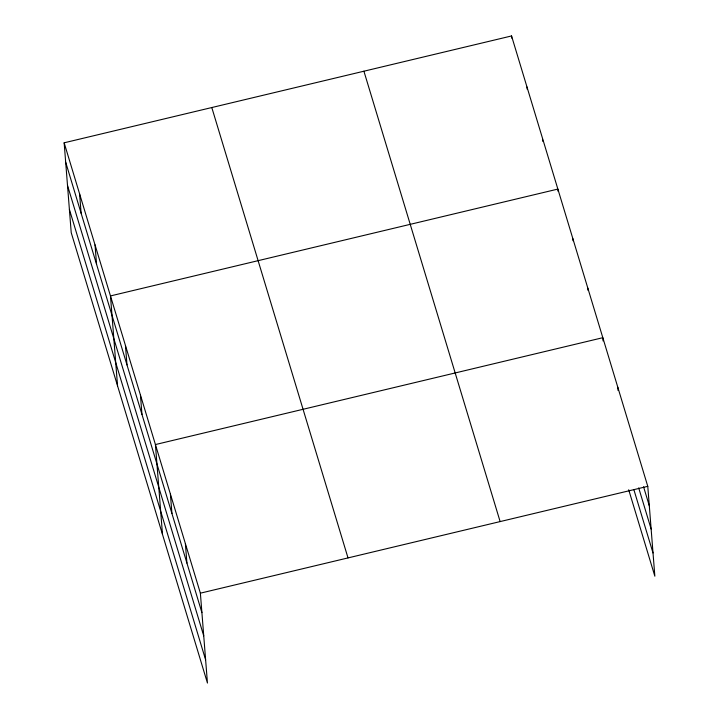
<?xml version="1.0" encoding="UTF-8"?>
<svg xmlns="http://www.w3.org/2000/svg" width="719" height="719" viewBox="0 0 719 719"><rect width="100%" height="100%" fill="white"/><g stroke="black" fill="none" stroke-linecap="round" stroke-linejoin="round"><path stroke-width="1.08" d="M64.153 142.802L200.376 593.175L207.449 683.05L71.226 232.677L64.153 142.802L511.551 35.95L647.774 486.323L654.847 576.198L628.703 489.765M200.376 593.175L647.774 486.323M643.559 486.79L649.302 505.763M638.697 487.895L651.126 529.004M633.888 489.711L653.014 552.956M363.913 71.208L500.127 521.581M211.799 107.544L348.014 557.917M65.69 162.242L201.904 612.615M67.514 185.484L203.729 635.857M69.401 209.436L205.616 659.808M617.801 387.244L618.061 390.48M603.07 340.941L602.819 337.696L155.421 444.558L162.494 534.424M587.836 288.157L588.007 290.323M572.854 238.618L573.025 240.775M558.034 191.236L557.863 189.079L110.474 295.931L117.548 385.806M542.512 139.118L542.683 141.275M526.991 86.99L527.162 89.156M511.551 35.95L511.721 38.107M185.385 543.636L186.922 563.076M170.403 494.097L171.94 513.537M140.439 395.01L141.967 414.45M125.457 345.471L126.984 364.91M95.034 244.891L96.562 264.331M79.593 193.842L81.121 213.282"/></g></svg>
